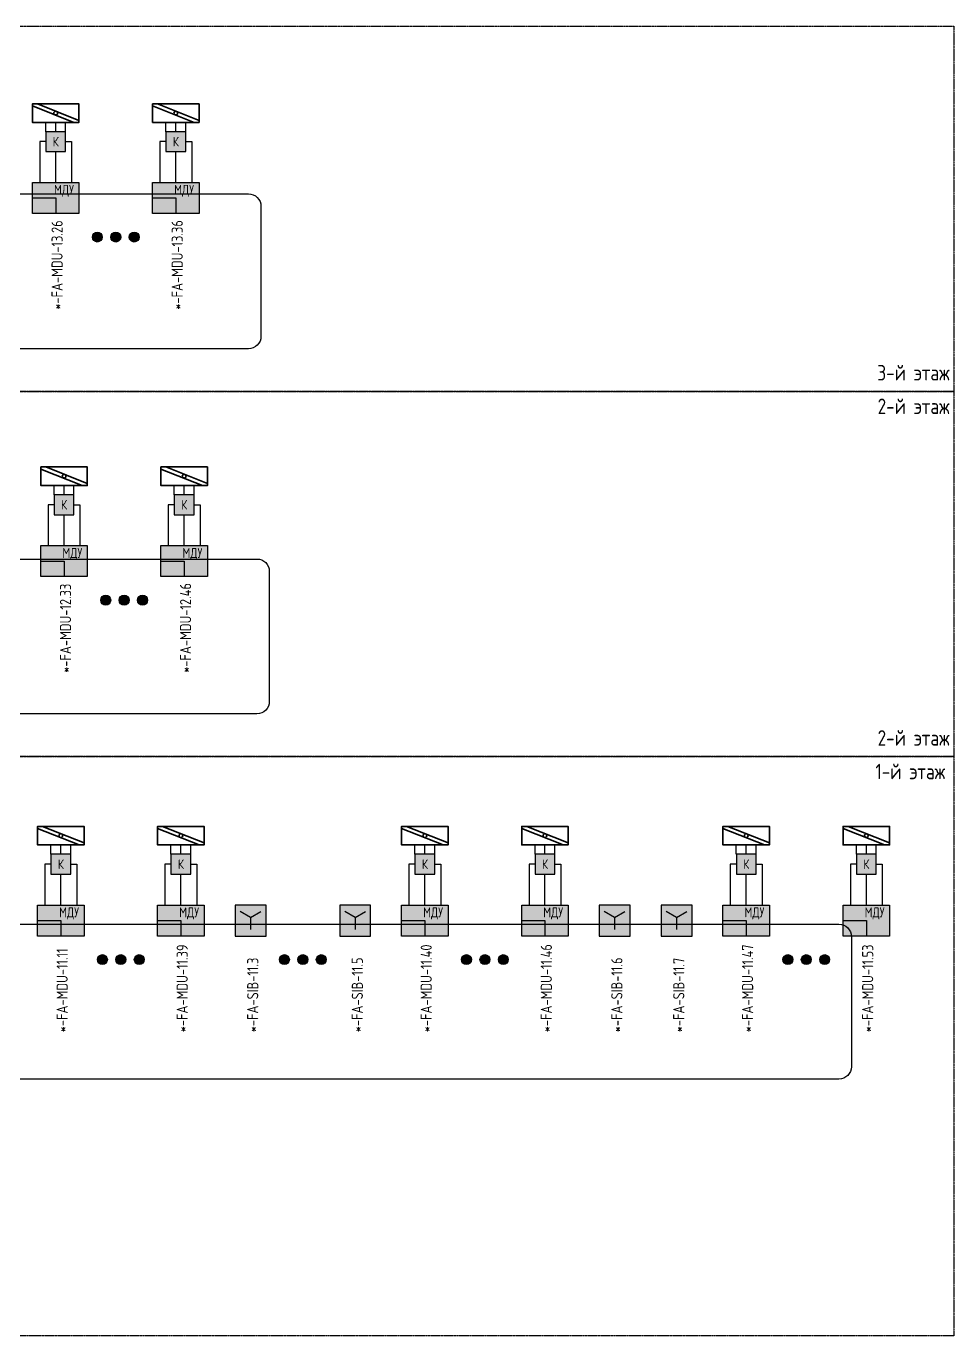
# Model space of a CAD drawing. Header units: millimetres. Extents: x 127230 to 906013, y -355313 to -209225.
# Drawn here: x 215959 to 230937, y -250620 to -229476 of the extents above; entities that cross this region are included whole.
import ezdxf

# ---------------------------------------------------------------- set-up
doc = ezdxf.new("R2010")
doc.units = ezdxf.units.MM
doc.linetypes.add('штриховая', pattern=[0.75, 0.5, -0.25])
for name, color, linetype in [('1. ОПС_оборудование', 5, 'Continuous'), ('1.1. SAI_оборудование_текст', 6, 'Continuous'), ('__Оборудование_АУПС', 5, 'Continuous'), ('__Оборудование_АУПТ', 5, 'Continuous')]:
    doc.layers.add(name, color=color, linetype=linetype)
doc.layers.add('GM_кабель_СПС', color=6, linetype='Continuous', lineweight=25)
doc.layers.add('OVK_клапаны', color=100, linetype='Continuous', lineweight=40)
doc.styles.add('SAI', font='gost_0.ttf')
doc.styles.get("Standard").update_dxf_attribs({"font": 'gost_0.ttf'})

# ---------------------------------------------------------------- blocks, each defined once
blk = doc.blocks.new('*U30')
at = {"true_color": 0xffffff}
h = blk.add_hatch(color=7, dxfattribs=at)
h.dxf.hatch_style = 1
h.paths.add_polyline_path([(15, 10), (15, 0), (0, 0), (0, 10)])
blk.add_hatch(color=256).paths.add_polyline_path([(0, 5), (0, 0), (7.5, 0), (7.5, 5)])
for points in [[(15, 10), (15, 0), (0, 0), (0, 10)], [(0, 5), (7.5, 5), (7.5, 0), (0, 0)]]:
    blk.add_lwpolyline(points, close=True)
at = {"insert": (6.96, 9.23), "char_height": 3.2, "attachment_point": 1}
blk.add_mtext_dynamic_manual_height_columns('МДУ', width=4.8659, gutter_width=20, heights=[0], dxfattribs=at)
at = {"layer": '1.1. SAI_оборудование_текст', "style": 'SAI', "flags": 8}
blk.add_attdef('NAME_ППКОП', (0, 11.57), '', height=4, dxfattribs=at)
blk = doc.blocks.new('*U29')
at = {"true_color": 0xffffff}
h = blk.add_hatch(color=7, dxfattribs=at)
h.dxf.hatch_style = 1
h.paths.add_polyline_path([(0, 0), (10, 0), (10, 10), (0, 10)])
at = {"ltscale": 0.0002}
blk.add_lwpolyline([(0, 0), (10, 0), (10, 10), (0, 10)], close=True, dxfattribs=at)
for points in [[(5, 5.93), (1.66, 7.86)], [(5, 5.93), (8.34, 7.86)], [(5, 5.93), (5, 2.07)]]:
    blk.add_lwpolyline(points, dxfattribs=at)
at = {"layer": '1.1. SAI_оборудование_текст', "style": 'SAI', "flags": 8}
blk.add_attdef('NAME_DR', (-1.34, 14.17), '', height=4, dxfattribs=at)
blk = doc.blocks.new('*U28')
at = {"lineweight": 35}
blk.add_lwpolyline([(-50, -250), (50, -250), (50, 0), (-50, 0)], close=True, dxfattribs=at)
blk.add_lwpolyline([(-39.2, -250), (-50, -250), (-50, -223.1), (39.2, 0), (50, 0), (50, -26.9), (-39.2, -250)], dxfattribs=at)
blk.add_circle((0, -125), 10, dxfattribs=at)
blk = doc.blocks.new('Э7_Коробка')
at = {"lineweight": 30, "true_color": 0xffffff}
h = blk.add_hatch(color=7, dxfattribs=at)
h.dxf.hatch_style = 1
h.paths.add_polyline_path([(21, 21), (421, 21), (421, 421), (21, 421)])
at = {"lineweight": 30}
blk.add_lwpolyline([(21, 21), (421, 21), (421, 421), (21, 421)], close=True, dxfattribs=at)
at = {"lineweight": 30, "insert": (221, 221), "char_height": 192, "width": 400, "attachment_point": 5, "style": 'SAI'}
blk.add_mtext('\\pxqc;К', dxfattribs=at)
at = {"lineweight": 30, "style": 'SAI'}
blk.add_attdef('ADRES', (-51, 502), '', height=200, dxfattribs=at)

msp = doc.modelspace()

# ---------------------------------------------------------------- hatches: boundary and pattern name
h = msp.add_hatch(color=256)
h.dxf.hatch_style = 1
h.paths.add_polyline_path([(217188, -232881, 1), (217028, -232881, 1)])
h = msp.add_hatch(color=256)
h.dxf.hatch_style = 1
h.paths.add_polyline_path([(217486, -232881, 1), (217326, -232881, 1)])
h = msp.add_hatch(color=256)
h.dxf.hatch_style = 1
h.paths.add_polyline_path([(217783, -232881, 1), (217623, -232881, 1)])
h = msp.add_hatch(color=256)
h.dxf.hatch_style = 1
h.paths.add_polyline_path([(217324, -238743, 1), (217164, -238743, 1)])
h = msp.add_hatch(color=256)
h.dxf.hatch_style = 1
h.paths.add_polyline_path([(217621, -238743, 1), (217461, -238743, 1)])
h = msp.add_hatch(color=256)
h.dxf.hatch_style = 1
h.paths.add_polyline_path([(217918, -238743, 1), (217758, -238743, 1)])
h = msp.add_hatch(color=256)
h.dxf.hatch_style = 1
h.paths.add_polyline_path([(217270, -244546, 1), (217110, -244546, 1)])
h = msp.add_hatch(color=256)
h.dxf.hatch_style = 1
h.paths.add_polyline_path([(217567, -244546, 1), (217407, -244546, 1)])
h = msp.add_hatch(color=256)
h.dxf.hatch_style = 1
h.paths.add_polyline_path([(217865, -244546, 1), (217705, -244546, 1)])
h = msp.add_hatch(color=256)
h.dxf.hatch_style = 1
h.paths.add_polyline_path([(220209, -244546, 1), (220049, -244546, 1)])
h = msp.add_hatch(color=256)
h.dxf.hatch_style = 1
h.paths.add_polyline_path([(220507, -244546, 1), (220347, -244546, 1)])
h = msp.add_hatch(color=256)
h.dxf.hatch_style = 1
h.paths.add_polyline_path([(220804, -244546, 1), (220644, -244546, 1)])
h = msp.add_hatch(color=256)
h.dxf.hatch_style = 1
h.paths.add_polyline_path([(223148, -244546, 1), (222988, -244546, 1)])
h = msp.add_hatch(color=256)
h.dxf.hatch_style = 1
h.paths.add_polyline_path([(223446, -244546, 1), (223286, -244546, 1)])
h = msp.add_hatch(color=256)
h.dxf.hatch_style = 1
h.paths.add_polyline_path([(223743, -244546, 1), (223583, -244546, 1)])
h = msp.add_hatch(color=256)
h.dxf.hatch_style = 1
h.paths.add_polyline_path([(228338, -244546, 1), (228178, -244546, 1)])
h = msp.add_hatch(color=256)
h.dxf.hatch_style = 1
h.paths.add_polyline_path([(228635, -244546, 1), (228475, -244546, 1)])
h = msp.add_hatch(color=256)
h.dxf.hatch_style = 1
h.paths.add_polyline_path([(228932, -244546, 1), (228772, -244546, 1)])

# ---------------------------------------------------------------- linework, layer by layer
at = {"linetype": 'штриховая', "ltscale": 10}
for points in [[(179289, -229476), (230937, -229476), (230937, -235372), (179289, -235372)], [(179289, -235372), (230937, -235372), (230937, -241269), (179289, -241269)], [(179289, -241269), (230937, -241269), (230937, -250620), (179289, -250620)]]:
    msp.add_lwpolyline(points, close=True, dxfattribs=at)
for points in [[(216276, -231180), (216276, -231030)], [(216436, -231180), (216436, -231030)], [(216596, -231180), (216596, -231030)], [(218215, -231180), (218215, -231030)], [(218375, -231180), (218375, -231030)], [(218535, -231180), (218535, -231030)], [(216411, -237043), (216411, -236893)], [(216571, -237043), (216571, -236893)], [(216731, -237043), (216731, -236893)], [(218350, -237043), (218350, -236893)], [(218510, -237043), (218510, -236893)], [(218670, -237043), (218670, -236893)], [(216358, -242845), (216358, -242695)], [(216518, -242845), (216518, -242695)], [(216678, -242845), (216678, -242695)], [(218297, -242845), (218297, -242695)], [(218457, -242845), (218457, -242695)], [(218617, -242845), (218617, -242695)], [(222236, -242845), (222236, -242695)], [(222396, -242845), (222396, -242695)], [(222556, -242845), (222556, -242695)], [(224175, -242845), (224175, -242695)], [(224335, -242845), (224335, -242695)], [(224495, -242845), (224495, -242695)], [(227425, -242845), (227425, -242695)], [(227585, -242845), (227585, -242695)], [(227745, -242845), (227745, -242695)], [(229365, -242845), (229365, -242695)], [(229525, -242845), (229525, -242695)], [(229685, -242845), (229685, -242695)]]:
    msp.add_lwpolyline(points)
for centre in [(217108, -232881), (217406, -232881), (217703, -232881), (217244, -238743), (217541, -238743), (217838, -238743), (217190, -244546), (217487, -244546), (217785, -244546), (220129, -244546), (220427, -244546), (220724, -244546), (223068, -244546), (223366, -244546), (223663, -244546), (228258, -244546), (228555, -244546), (228852, -244546)]:
    msp.add_circle(centre, 80)
at = {"layer": 'GM_кабель_СПС', "color": 1}
for points in [[(216276, -231340), (216179, -231340), (216179, -232000)], [(216596, -231340), (216693, -231340), (216693, -232000)], [(218215, -231340), (218118, -231340), (218118, -232000)], [(218535, -231340), (218632, -231340), (218632, -232000)], [(216411, -237203), (216314, -237203), (216314, -237863)], [(216731, -237203), (216828, -237203), (216828, -237863)], [(218350, -237203), (218253, -237203), (218253, -237863)], [(218670, -237203), (218768, -237203), (218768, -237863)], [(216358, -243005), (216260, -243005), (216260, -243665)], [(216678, -243005), (216775, -243005), (216775, -243665)], [(218297, -243005), (218200, -243005), (218200, -243665)], [(218617, -243005), (218714, -243005), (218714, -243665)], [(222236, -243005), (222139, -243005), (222139, -243665)], [(222556, -243005), (222653, -243005), (222653, -243665)], [(224175, -243005), (224078, -243005), (224078, -243665)], [(224495, -243005), (224593, -243005), (224593, -243665)], [(227425, -243005), (227328, -243005), (227328, -243665)], [(227745, -243005), (227843, -243005), (227843, -243665)], [(229365, -243005), (229268, -243005), (229268, -243665)], [(229685, -243005), (229782, -243005), (229782, -243665)]]:
    msp.add_lwpolyline(points, dxfattribs=at)
at = {"layer": 'GM_кабель_СПС', "color": 34}
for points in [[(216436, -232000), (216436, -231500)], [(218375, -232000), (218375, -231500)], [(216571, -237863), (216571, -237363)], [(218510, -237863), (218510, -237363)], [(216518, -243665), (216518, -243165)], [(218457, -243665), (218457, -243165)], [(222396, -243665), (222396, -243165)], [(224335, -243665), (224335, -243165)], [(227585, -243665), (227585, -243165)], [(229525, -243665), (229525, -243165)]]:
    msp.add_lwpolyline(points, dxfattribs=at)
at = {"layer": 'GM_кабель_СПС'}
for points in [[(186728, -244373), (186728, -232383, -0.414214), (186928, -232183), (219550, -232183, -0.414214), (219750, -232383), (219750, -234483, -0.414214), (219550, -234683), (187415, -234683, 0.198912), (187274, -234742), (186728, -235287)], [(186978, -244373), (186978, -238279, -0.414214), (187178, -238079), (219685, -238079, -0.414214), (219885, -238279), (219885, -240379, -0.414214), (219685, -240579), (187415, -240579, 0.198912), (187274, -240638), (186978, -240934)]]:
    msp.add_lwpolyline(points, format="xyb", dxfattribs=at)
msp.add_lwpolyline([(229083, -243975, -0.414214), (229283, -244175), (229283, -246275, -0.414214), (229083, -246475), (188178, -246475, -0.414214), (187978, -246275), (187978, -244823, 0.414214), (187778, -244623), (187228, -244623), (187778, -244623, 0.414214), (187978, -244423), (187978, -244175, -0.414214), (188178, -243975)], format="xyb", close=True, dxfattribs=at)

# ---------------------------------------------------------------- block references
at = {"layer": '1. ОПС_оборудование', "xscale": 0.8, "yscale": 0.8, "zscale": 0.8}
for p in [(216259, -231517), (218198, -231517), (216394, -237380), (218334, -237380), (216341, -243182), (218280, -243182), (222219, -243182), (224159, -243182), (227409, -243182), (229348, -243182)]:
    msp.add_blockref('Э7_Коробка', p, dxfattribs=at)
at = {"layer": '__Оборудование_АУПС'}
ref = msp.add_blockref('*U29', (219332, -244165), dxfattribs=dict(at, xscale=50, yscale=50, zscale=50))
ref.add_attrib('NAME_DR', '*-FA-SIB-11.3', (219707, -245719), dxfattribs={"layer": '0', "height": 180, "rotation": 90, "style": 'SAI', "flags": 8})
ref = msp.add_blockref('*U29', (221021, -244165), dxfattribs=dict(at, xscale=50, yscale=50, zscale=50))
ref.add_attrib('NAME_DR', '*-FA-SIB-11.5', (221396, -245719), dxfattribs={"layer": '0', "height": 180, "rotation": 90, "style": 'SAI', "flags": 8})
ref = msp.add_blockref('*U29', (225210, -244165), dxfattribs=dict(at, xscale=50, yscale=50, zscale=50))
ref.add_attrib('NAME_DR', '*-FA-SIB-11.6', (225586, -245719), dxfattribs={"layer": '0', "height": 180, "rotation": 90, "style": 'SAI', "flags": 8})
ref = msp.add_blockref('*U29', (226210, -244165), dxfattribs=dict(at, xscale=50, yscale=50, zscale=50))
ref.add_attrib('NAME_DR', '*-FA-SIB-11.7', (226586, -245719), dxfattribs={"layer": '0', "height": 180, "rotation": 90, "style": 'SAI', "flags": 8})
at = {"layer": '__Оборудование_АУПТ'}
ref = msp.add_blockref('*U30', (216061, -232500), dxfattribs=dict(at, xscale=50, yscale=50, zscale=50))
ref.add_attrib('NAME_ППКОП', '*-FA-MDU-13.26', (216548, -234053), dxfattribs={"layer": '1.1. SAI_оборудование_текст', "color": 0, "height": 180, "rotation": 90, "style": 'SAI', "flags": 8})
ref = msp.add_blockref('*U30', (218000, -232500), dxfattribs=dict(at, xscale=50, yscale=50, zscale=50))
ref.add_attrib('NAME_ППКОП', '*-FA-MDU-13.36', (218488, -234053), dxfattribs={"layer": '1.1. SAI_оборудование_текст', "color": 0, "height": 180, "rotation": 90, "style": 'SAI', "flags": 8})
ref = msp.add_blockref('*U30', (216196, -238363), dxfattribs=dict(at, xscale=50, yscale=50, zscale=50))
ref.add_attrib('NAME_ППКОП', '*-FA-MDU-12.33', (216684, -239916), dxfattribs={"layer": '1.1. SAI_оборудование_текст', "color": 0, "height": 180, "rotation": 90, "style": 'SAI', "flags": 8})
ref = msp.add_blockref('*U30', (218135, -238363), dxfattribs=dict(at, xscale=50, yscale=50, zscale=50))
ref.add_attrib('NAME_ППКОП', '*-FA-MDU-12.46', (218623, -239916), dxfattribs={"layer": '1.1. SAI_оборудование_текст', "color": 0, "height": 180, "rotation": 90, "style": 'SAI', "flags": 8})
ref = msp.add_blockref('*U30', (216143, -244165), dxfattribs=dict(at, xscale=50, yscale=50, zscale=50))
ref.add_attrib('NAME_ППКОП', '*-FA-MDU-11.11', (216630, -245719), dxfattribs={"layer": '1.1. SAI_оборудование_текст', "color": 0, "height": 180, "rotation": 90, "style": 'SAI', "flags": 8})
ref = msp.add_blockref('*U30', (218082, -244165), dxfattribs=dict(at, xscale=50, yscale=50, zscale=50))
ref.add_attrib('NAME_ППКОП', '*-FA-MDU-11.39', (218569, -245719), dxfattribs={"layer": '1.1. SAI_оборудование_текст', "color": 0, "height": 180, "rotation": 90, "style": 'SAI', "flags": 8})
ref = msp.add_blockref('*U30', (222021, -244165), dxfattribs=dict(at, xscale=50, yscale=50, zscale=50))
ref.add_attrib('NAME_ППКОП', '*-FA-MDU-11.40', (222509, -245719), dxfattribs={"layer": '1.1. SAI_оборудование_текст', "color": 0, "height": 180, "rotation": 90, "style": 'SAI', "flags": 8})
ref = msp.add_blockref('*U30', (223960, -244165), dxfattribs=dict(at, xscale=50, yscale=50, zscale=50))
ref.add_attrib('NAME_ППКОП', '*-FA-MDU-11.46', (224448, -245719), dxfattribs={"layer": '1.1. SAI_оборудование_текст', "color": 0, "height": 180, "rotation": 90, "style": 'SAI', "flags": 8})
ref = msp.add_blockref('*U30', (227210, -244165), dxfattribs=dict(at, xscale=50, yscale=50, zscale=50))
ref.add_attrib('NAME_ППКОП', '*-FA-MDU-11.47', (227698, -245719), dxfattribs={"layer": '1.1. SAI_оборудование_текст', "color": 0, "height": 180, "rotation": 90, "style": 'SAI', "flags": 8})
ref = msp.add_blockref('*U30', (229150, -244165), dxfattribs=dict(at, xscale=50, yscale=50, zscale=50))
ref.add_attrib('NAME_ППКОП', '*-FA-MDU-11.53', (229637, -245719), dxfattribs={"layer": '1.1. SAI_оборудование_текст', "color": 0, "height": 180, "rotation": 90, "style": 'SAI', "flags": 8})
at = {"layer": 'OVK_клапаны', "xscale": 3, "yscale": 3, "zscale": 3, "rotation": 270}
for p in [(216811, -230880), (218750, -230880), (216946, -236743), (218885, -236743), (216893, -242545), (218832, -242545), (222771, -242545), (224710, -242545), (227960, -242545), (229900, -242545)]:
    msp.add_blockref('*U28', p, dxfattribs=at)

# ---------------------------------------------------------------- texts
at = {"char_height": 250, "attachment_point": 3, "style": 'SAI'}
for s, insert in [('3-й этаж', (230868, -234946)), ('2-й этаж', (230868, -235488)), ('2-й этаж', (230868, -240842)), ('1-й этаж', (230796, -241384))]:
    msp.add_mtext_dynamic_manual_height_columns(s, width=6376.12, gutter_width=10, heights=[0], dxfattribs=dict(at, insert=insert))

doc.saveas('drawing.dxf')
